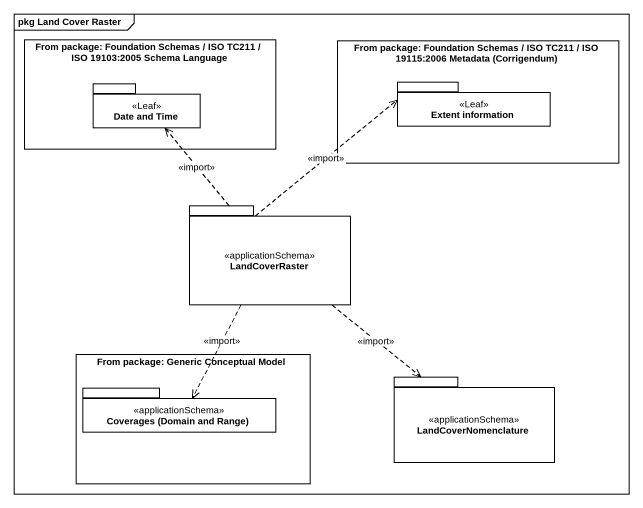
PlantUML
@startuml
mainframe pkg Land Cover Raster
rectangle "From package: Foundation Schemas / ISO TC211 / ISO 19103:2005 Schema Language" as From_package_Foundation {
  package "Date and Time" as Date_and_Time <<Leaf>> {
  }
}
rectangle "From package: Foundation Schemas / ISO TC211 / ISO 19115:2006 Metadata (Corrigendum)" as From_package_Foundation_2 {
  package "Extent information" as Extent_information <<Leaf>> {
  }
}
package LandCoverRaster <<applicationSchema>> {
}
rectangle "From package: Generic Conceptual Model" as From_package_Generic {
  package "Coverages (Domain and Range)" as Coverages_Domain_and_Range <<applicationSchema>> {
  }
}
package LandCoverNomenclature <<applicationSchema>> {
}
LandCoverRaster .up.> Date_and_Time : <<import>>
LandCoverRaster .up.> Extent_information : <<import>>
LandCoverRaster ..> Coverages_Domain_and_Range : <<import>>
LandCoverRaster ..> LandCoverNomenclature : <<import>>
@enduml
